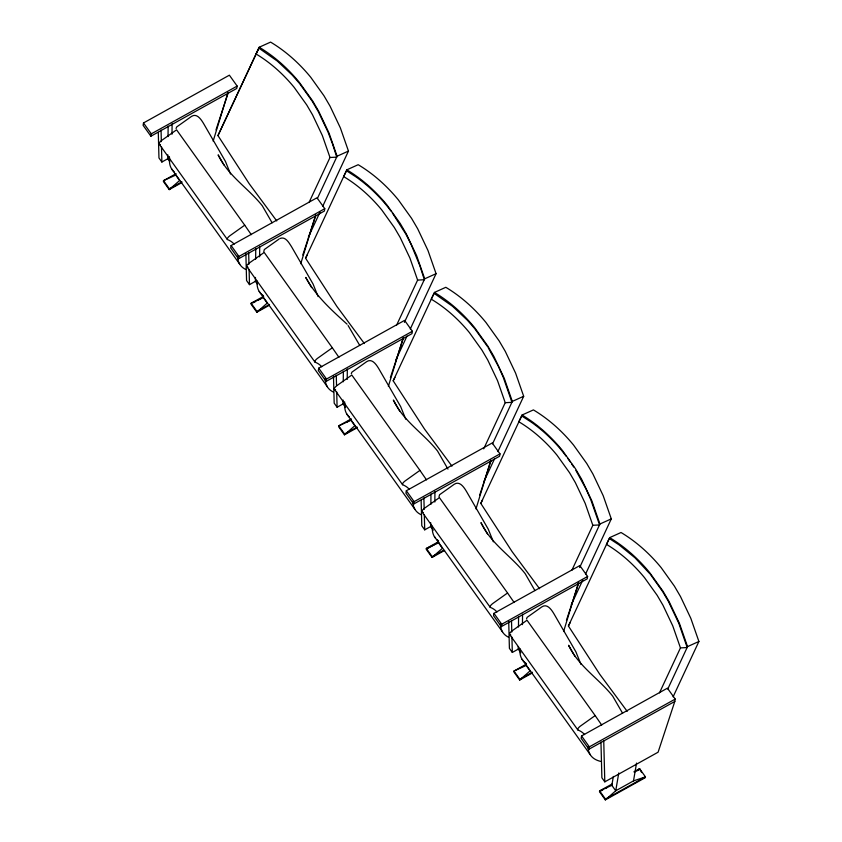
<?xml version="1.0" encoding="UTF-8"?>
<svg xmlns="http://www.w3.org/2000/svg" width="842" height="842" viewBox="0 0 842 842"><rect width="100%" height="100%" fill="white"/><g stroke="black" fill="none" stroke-linecap="round" stroke-linejoin="round"><path stroke-width="1.26" d="M169.747 161.464L167.8 158.738L167.842 154.833M168.032 136.593L168.137 126.174M172 134.225L172.105 123.806M257.357 284.059L255.41 281.344L255.452 277.428M255.642 259.189L255.747 248.769M259.61 256.821L259.715 246.401M345.62 407.57L343.02 403.939L343.062 400.034M343.252 381.794L343.357 371.375M347.22 379.426L347.325 369.007M433.23 530.176L430.63 526.545L430.672 522.629M430.862 504.39L430.967 493.97M434.83 502.021L434.946 491.602M520.84 652.771L518.24 649.14L518.272 646.54M518.472 626.995L518.577 616.576M522.44 624.627L522.556 614.207M143.508 122.953L143.098 125.321L150.886 136.215L236.76 88.442L237.16 86.073L229.371 75.18L143.508 122.953L151.286 133.846L150.886 136.215M169.221 189.618L179.62 180.504L175.725 175.052L163.516 180.662L163.38 181.451L169.221 189.618L181.788 182.63M231.118 245.548L230.708 247.916L238.496 258.82L324.37 211.047L324.77 208.679L316.981 197.775L231.118 245.548L238.907 256.452L238.496 258.82M256.831 312.224L267.23 303.099L263.335 297.658L251.126 303.257L250.99 304.046L256.831 312.224L269.398 305.236M318.729 368.154L318.318 370.522L326.107 381.415L411.98 333.642L412.38 331.274L404.592 320.381L318.729 368.154L326.517 379.047L326.107 381.415M344.441 434.819L354.84 425.705L350.956 420.253L338.737 425.863L338.6 426.652L344.441 434.819L357.008 427.831M406.339 490.749L405.928 493.117L413.717 504.021L499.59 456.248L500.001 453.88L492.212 442.976L406.339 490.749L414.127 501.653L413.717 504.021M432.051 557.425L442.46 548.3L438.566 542.858L426.347 548.458L426.21 549.247L432.051 557.425L444.618 550.436M493.949 613.355L493.538 615.723L501.327 626.616L587.2 578.843L587.611 576.475L579.822 565.582L493.949 613.355L501.737 624.248L501.327 626.616M519.672 680.02L530.071 670.906L526.176 665.454L513.957 671.063L513.831 671.853L519.672 680.02L532.228 673.032M581.559 735.95L581.159 738.318L588.937 749.222L674.81 701.449L675.221 699.081L667.432 688.177L581.559 735.95L589.347 746.854L588.937 749.222M612.187 783.944L599.63 790.933L605.461 799.111L645.446 776.871L645.309 777.661L605.335 799.9L615.734 790.785L633.5 780.892L645.446 776.871L639.604 768.693L633.889 771.872M618.775 772.967L615.734 790.785L611.839 785.333L613.365 776.429M633.5 780.892L636.541 763.084M641.657 772.556L639.604 768.693L634.605 772.072M213.152 141.13L228.003 92.452M300.762 263.725L315.613 215.047M388.373 386.331L403.223 337.653M475.983 508.926L490.833 460.248M563.593 631.532L578.443 582.853M215.994 129.91L228.224 92.778M302.783 254.979L315.834 215.373M390.404 377.584L403.444 337.979M479.645 495.233L491.054 460.574M566.434 620.312L578.664 583.18M674.81 701.449L658.097 752.201L604.798 781.85L601.883 777.766L600.956 742.002M276.744 220.93L249.264 183.809L217.962 135.604L259.22 47.236L270.577 42.1C285.933 51.299 299.405 63.434 310.73 77.264L323.949 95.735L330.075 106.187L340.378 127.931L348.462 151.076L322.665 206.406M309.046 202.459L330.001 157.496L336.747 157.138L332.485 143.814L327.938 131.889L318.244 111.512L312.214 101.219L299.647 83.632L292.206 75.075L277.376 61.129L258.873 48.152L217.962 135.604M317.339 198.596L337.095 156.212L348.462 151.076M308.404 237.023L319.928 212.3M364.354 343.536L336.874 306.414L305.583 258.21L346.83 169.831L358.187 164.706C373.543 173.905 387.015 186.04 398.34 199.859L411.559 218.331L417.685 228.782L427.989 250.527L436.072 273.682L410.275 329.012M396.656 325.054L417.611 280.091L409.938 258.105L400.15 237.444L394.33 227.508L381.773 209.963C371.017 196.839 358.218 185.303 343.631 176.567L346.483 170.758L356.25 177.073C369.47 186.461 381.215 197.933 390.867 210.963M404.402 322.37L424.705 278.807L436.072 273.682M396.014 359.618L406.991 336.074M451.965 466.131L424.484 429.01L393.193 380.805L434.44 292.437L445.807 287.301C461.153 296.5 474.625 308.635 485.95 322.465L499.169 340.936L505.295 351.388L515.599 373.132L523.682 396.277L497.885 451.607M483.718 448.839L505.221 402.697L497.548 380.7L487.76 360.039L481.94 350.114L469.383 332.569C458.627 319.434 445.828 307.909 431.241 299.163L434.093 293.353L452.607 306.33L467.426 320.276L474.604 328.496L487.665 346.778M492.57 443.797L512.315 401.413L523.682 396.277M483.624 482.224L494.601 458.68M539.575 588.737L512.094 551.615L480.803 503.411L522.051 415.032L533.418 409.907C548.774 419.106 562.235 431.241 573.56 445.06L586.779 463.532L592.905 473.983L603.209 495.728L611.292 518.883L585.506 574.212M571.876 570.255L592.831 525.292L585.158 503.305L575.37 482.645L569.55 472.72L556.994 455.164C546.237 442.039 533.439 430.504 518.851 421.768L521.703 415.959L531.47 422.274C544.7 431.662 556.436 443.134 566.087 456.164M579.633 567.571L599.925 524.008L611.292 518.883M571.234 604.819L582.759 580.096M627.185 711.332L599.704 674.21L568.413 626.006L609.661 537.638L621.028 532.502C636.384 541.701 649.845 553.836 661.181 567.666L674.4 586.137L680.515 596.589L690.819 618.333L698.902 641.478L673.116 696.808M659.486 692.861L680.452 647.898L672.769 625.901L662.98 605.24L657.16 595.315L644.604 577.77C633.847 564.635 621.049 553.11 606.461 544.364L609.313 538.554L619.081 544.879L635.1 557.909L650.087 574.034M667.79 688.998L687.546 646.614L698.902 641.478M258.873 48.152L256.021 53.962C270.608 62.708 283.407 74.233 294.163 87.368L306.72 104.913L312.54 114.838L322.328 135.499L330.001 157.496M305.583 258.21L307.33 254.758M393.193 380.805L394.94 377.363M480.803 503.411L482.55 499.959M568.413 626.006L570.16 622.564M160.401 144.677L159.433 144.277A4.526 1.516 -35.5 0 1 161.664 140.446L176.578 129.826L244.717 225.182L229.813 235.802A4.526 1.516 -35.5 0 0 227.582 239.633L228.54 240.033A124.532 41.732 -35.5 0 1 234.129 244.169M279.081 239.033L264.314 249.548L263.788 251.642M248.011 267.272L247.043 266.882A4.526 1.516 -35.5 0 1 249.274 263.041L264.188 252.432L332.327 347.788L317.423 358.397A4.526 1.516 -35.5 0 0 315.192 362.239L316.15 362.628A124.532 41.732 -35.5 0 1 321.739 366.765M335.621 389.878L334.663 389.478A4.526 1.516 -35.5 0 1 336.895 385.647L351.798 375.027L419.937 470.383L405.034 481.003A4.526 1.516 -35.5 0 0 402.802 484.834L403.76 485.234A124.532 41.732 -35.5 0 1 409.349 489.37M423.231 512.473L422.274 512.083A4.526 1.516 -35.5 0 1 424.505 508.242L439.408 497.633L507.547 592.989L492.644 603.598A4.526 1.516 -35.5 0 0 490.412 607.44L491.37 607.829A124.532 41.732 -35.5 0 1 496.959 611.966M510.841 635.078L509.884 634.679A4.526 1.516 -35.5 0 1 512.115 630.847L527.018 620.228L595.157 715.584L580.254 726.204A4.526 1.516 -35.5 0 0 578.022 730.035L578.98 730.435A124.532 41.732 -35.5 0 1 584.58 734.571M151.286 133.846L237.16 86.073M158.296 132.404L158.959 157.949L161.875 162.032L167.8 158.738M176.083 173.673L163.516 180.662L169.358 188.829L181.925 181.84M238.907 256.452L324.77 208.679M245.875 253.726L246.569 280.544L249.485 284.638L255.41 281.344M263.693 296.268L251.126 303.257L256.968 311.435L269.535 304.446M253.274 302.773L255.558 301.51M257.841 300.236L260.125 298.963M326.517 379.047L412.38 331.274M333.485 376.332L334.179 403.15L337.095 407.233L343.02 403.939M351.303 418.874L338.737 425.863L344.578 434.03L357.145 427.041M346.599 422.2L348.883 420.926M414.127 501.653L500.001 453.88M421.137 500.211L421.789 525.745L424.715 529.839L430.63 526.545M437.766 542.111L426.347 548.458L432.188 556.636L443.608 550.279M427.357 548.616L434.209 544.806M436.493 543.532L438.777 542.259M501.737 624.248L587.611 576.475M508.715 621.533L509.399 648.351L512.325 652.434L518.24 649.14M526.524 664.075L513.957 671.063L519.798 679.231L532.365 672.242M589.347 746.854L675.221 699.081M600.63 791.091L602.914 789.817M605.198 788.554L607.482 787.281M637.183 770.756L639.467 769.483M611.839 785.333L599.63 790.933L599.493 791.722L605.335 799.9M280.018 238.486C285.512 236.097 289.048 242.959 291.521 246.685L313.045 283.986L318.129 296.616M417.611 280.091L424.357 279.733L419.874 265.798L411.138 244.496L405.855 234.108L392.319 212.858M505.221 402.697L511.968 402.339L503.169 377.09L498.38 366.323L488.276 347.82M592.831 525.292L599.588 524.934L590.779 499.685L585.99 488.928L575.886 470.415M680.452 647.898L687.198 647.54L678.726 623.091L668.348 601.304L662.654 591.621L650.813 574.981M259.22 47.236C274.576 56.435 288.048 68.57 299.373 82.39L312.592 100.861L318.708 111.312L329.022 133.057L337.095 156.212M346.83 169.831C362.186 179.03 375.658 191.166 386.983 204.995L400.203 223.467L406.318 233.918L416.632 255.663L424.705 278.807M434.44 292.437C449.796 301.636 463.268 313.771 474.593 327.591L487.813 346.062L493.928 356.513L504.242 378.258L512.315 401.413M522.051 415.032C537.407 424.231 550.878 436.367 562.203 450.196L575.423 468.668L581.548 479.119L591.852 500.864L599.925 524.008M609.661 537.638C625.017 546.837 638.489 558.972 649.813 572.792L663.033 591.263L669.158 601.714L679.462 623.459L687.546 646.614M347.072 324.181C331.653 310.224 315.845 296.047 305.741 277.45L311.614 287.627M567.54 458.059L570.329 461.963M159.243 144.161L227.382 239.517M246.853 266.756L314.992 362.113M334.463 389.362L402.602 484.718M422.074 511.957L490.223 607.314M509.684 634.563L577.833 729.919M171.6 168.842L239.738 264.199M259.21 291.437L327.349 386.794M346.82 414.043L414.959 509.399M434.43 536.638L502.569 631.995M522.04 659.244L590.179 754.6M595.157 715.584L601.725 725.067M507.547 592.989L514.115 602.462M419.937 470.383L426.505 479.866M332.327 347.788L338.894 357.261M244.717 225.182L251.284 234.665M348.104 325.538L359.713 345.378M571.676 463.984L573.697 467.005M622.543 713.174L612.755 696.229C598.904 678.641 578.475 666.317 568.571 645.256L575.097 656.56M534.933 590.579L525.145 573.623C511.294 556.036 490.865 543.721 480.961 522.65L487.486 533.954M447.976 469.11L437.535 451.028C423.684 433.441 403.255 421.116 393.351 400.055L399.876 411.349M272.103 222.772L262.315 205.816C248.464 188.24 228.035 175.915 218.131 154.854L224.004 165.021M580.969 664.412L575.875 651.792L554.352 614.492C551.963 610.418 547.447 603.061 541.911 606.84L527.155 617.344L526.513 618.891M493.359 541.816L488.265 529.186L466.742 491.886C464.352 487.823 459.837 480.466 454.301 484.234L439.545 494.749L439.019 496.843M405.749 419.211L400.655 406.591L379.132 369.291C376.732 365.217 372.227 357.861 366.691 361.639L351.935 372.143L351.293 373.69M230.519 174.01L225.435 161.39L203.901 124.09C201.512 120.017 196.996 112.66 191.471 116.438L176.704 126.942L176.073 128.489M603.746 740.981L604.798 781.85M511.504 620.512L511.799 632.005M511.925 637.11L512.325 652.434M423.884 497.906L424.189 509.399M424.315 514.515L424.715 529.839M336.274 375.311L336.537 385.531M336.705 391.909L337.095 407.233M248.664 252.705L248.958 264.199M249.095 269.314L249.485 284.638M161.054 130.11L161.348 141.603M161.485 146.708L161.875 162.032M245.759 269.451A113.87 38.153 -35.5 0 1 237.602 256.21M174.136 171.821A113.87 38.153 -35.5 0 1 169.547 158.464A124.532 41.732 -35.5 0 0 169.368 156.591M333.379 392.046A113.87 38.153 -35.5 0 1 325.212 378.805M263.378 295.647A113.87 38.153 -35.5 0 1 257.157 281.07M420.989 514.651A113.87 38.153 -35.5 0 1 412.822 501.411M349.356 417.022A113.87 38.153 -35.5 0 1 344.778 403.665A124.532 41.732 -35.5 0 0 344.588 401.792M508.6 637.247A113.87 38.153 -35.5 0 1 500.443 624.006M438.598 540.848A113.87 38.153 -35.5 0 1 436.966 539.627M435.577 538.227A113.87 38.153 -35.5 0 1 432.388 526.271M600.609 761.378A113.87 38.153 -35.5 0 1 588.053 746.612M526.208 663.454A113.87 38.153 -35.5 0 1 519.998 648.866"/></g></svg>
